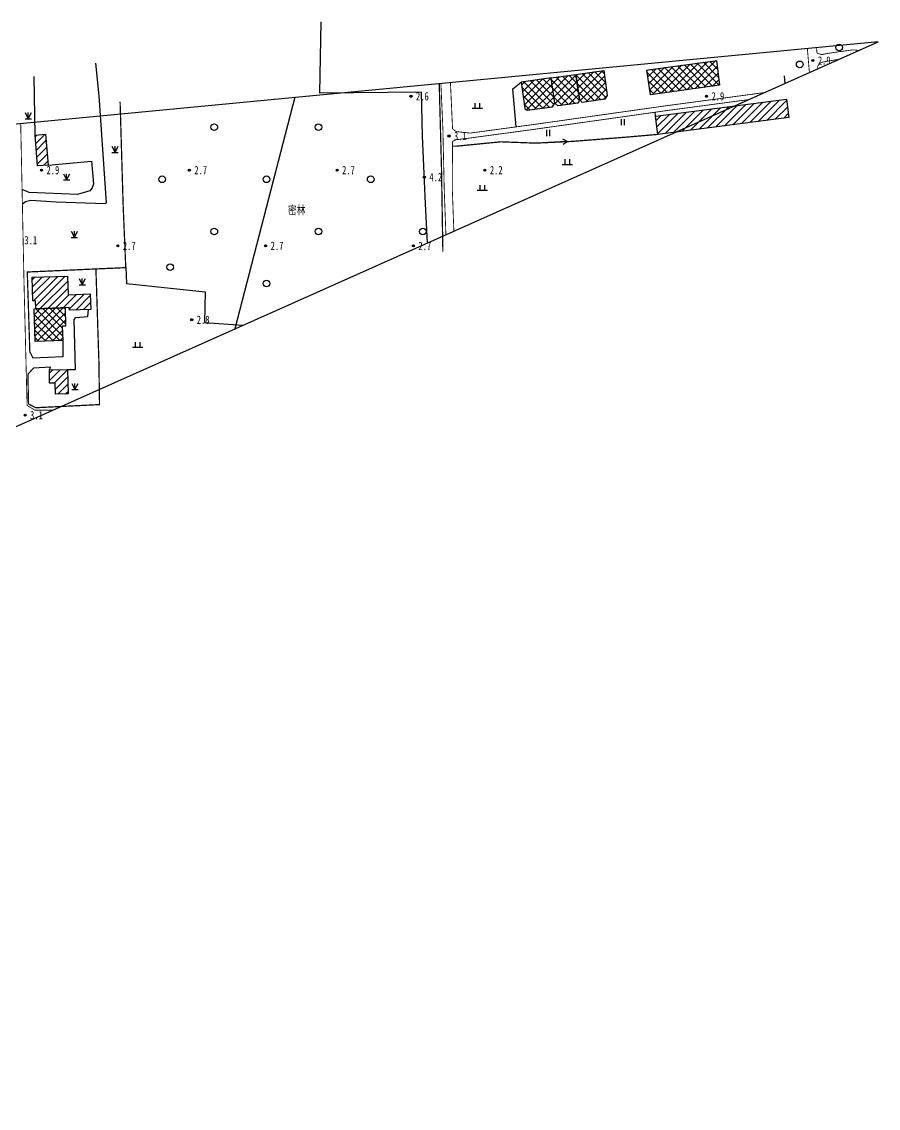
# Model space of a CAD drawing. Header units: metres. Extents: x 494039 to 619385, y 3351420 to 3402703.
# Drawn here: x 540073 to 540484, y 3374122 to 3374643 of the extents above; entities that cross this region are included whole.
import ezdxf
from ezdxf.enums import TextEntityAlignment as Align

# ---------------------------------------------------------------- set-up
doc = ezdxf.new("R2010")
doc.units = ezdxf.units.M
for name, pattern in [('2430', [0]), ('4410a', [0]), ('8522', [0]), ('9610', [0])]:
    doc.linetypes.add(name, pattern=pattern)
for name, color, linetype in [('220200', 130, 'Continuous'), ('261301', 141, 'Continuous'), ('310300', 8, 'Continuous'), ('310500', 8, 'Continuous'), ('380201', 8, '2430'), ('420500', 8, 'Continuous'), ('440100', 8, 'Continuous'), ('541000', 8, 'Continuous'), ('720100', 8, 'Continuous'), ('760202', 8, '8522'), ('810100', 8, '9610'), ('810302', 8, 'Continuous'), ('810501', 8, 'Continuous'), ('810600', 8, 'Continuous'), ('820200', 8, 'Continuous'), ('范围线', 8, 'Continuous')]:
    doc.layers.add(name, color=color, linetype=linetype)
pattern_1 = [(45, (0, 0), (-1.767766953, 1.767766953), []), (135, (0, 0), (-1.767766953, -1.767766953), [])]
pattern_2 = [(45, (0, 0), (-1.767766953, 1.767766953), [])]

# ---------------------------------------------------------------- blocks, each defined once
blk = doc.blocks.new('gu')
at = {"flags": 128}
for points in [[(3.75, 0), (-3.75, 0)], [(2.71, -0.6), (3.75, 0), (3.75, 0), (2.71, 0.6)]]:
    blk.add_lwpolyline(points, dxfattribs=at)
blk = doc.blocks.new('p_point')
for radius in [0.25, 0.2, 0.15, 0.1, 0.05]:
    blk.add_circle((0, 0), radius)
blk.add_point((0, 0))
blk = doc.blocks.new('vm')
at = {"linetype": 'Continuous'}
for p, q in [((1.25, 0), (-1.25, 0)), ((-0.5, 0), (-0.5, 1.3)), ((0.5, 1.3), (0.5, 0))]:
    blk.add_line(p, q, dxfattribs=at)
blk = doc.blocks.new('v1')
blk.add_circle((0, 0), 0.8)
blk = doc.blocks.new('ve')
at = {"color": 0, "linetype": 'Continuous'}
for p, q in [((-0.4, 1.5), (-0.4, 0)), ((0.4, 0), (0.4, 1.5))]:
    blk.add_line(p, q, dxfattribs=at)
blk = doc.blocks.new('gc124')
for p, q in [((-0.75, 1.5), (0, 0)), ((-0.75, 0), (0.75, 0)), ((0, 0), (0, 1.5)), ((0, 0), (0.75, 1.5))]:
    blk.add_line(p, q)
blk = doc.blocks.new('1-3&1-4')
at = {"layer": '310300', "linetype": 'Continuous'}
h = blk.add_hatch(dxfattribs=at)
h.set_pattern_fill('ANSI31', color=8, scale=20, style=0)
h.set_pattern_definition(pattern_2)
h.paths.add_polyline_path([(540440.0184, 3374606.0034), (540441.1473, 3374597.2542), (540378.3739, 3374589.1544), (540377.245, 3374597.9036)])
h = blk.add_hatch(dxfattribs=at)
h.set_pattern_fill('ANSI31', color=8, scale=20, style=0)
h.set_pattern_definition(pattern_2)
h.paths.add_polyline_path([(540085.9652, 3374574.4775), (540080.9665, 3374574.0553), (540079.7239, 3374588.7669), (540084.7227, 3374589.1891)])
h = blk.add_hatch(dxfattribs=at)
h.set_pattern_fill('ANSI31', color=8, scale=20, style=0)
h.set_pattern_definition(pattern_2)
h.paths.add_polyline_path([(540080.0887, 3374505.5266), (540079.9501, 3374509.4245), (540078.6866, 3374509.3796), (540078.2869, 3374520.6186), (540095.3648, 3374521.2259), (540095.6828, 3374512.2846), (540106.1519, 3374512.6569), (540106.4176, 3374505.1867), (540096.1894, 3374504.823), (540096.1441, 3374506.0976)])
h = blk.add_hatch(dxfattribs=at)
h.set_pattern_fill('ANSI31', color=8, scale=20, style=0)
h.set_pattern_definition(pattern_2)
h.paths.add_polyline_path([(540095.5623, 3374464.7699), (540089.5503, 3374464.6584), (540089.4541, 3374469.8467), (540086.7414, 3374469.7964), (540086.622, 3374476.2352), (540095.3466, 3374476.397)])
at = {"layer": '310500', "linetype": 'Continuous'}
h = blk.add_hatch(dxfattribs=at)
h.set_pattern_fill('ANSI37', color=8, scale=20, style=0)
h.set_pattern_definition(pattern_1)
h.paths.add_polyline_path([(540406.529, 3374624.5745), (540407.9632, 3374612.7208), (540374.7708, 3374608.1613), (540373.1461, 3374619.9889), (540373.7222, 3374620.068), (540405.8735, 3374624.4844)])
h = blk.add_hatch(dxfattribs=at)
h.set_pattern_fill('ANSI37', color=8, scale=20, style=0)
h.set_pattern_definition(pattern_1)
h.paths.add_polyline_path([(540340.7574, 3374605.8123), (540340.091, 3374604.1802), (540330.3337, 3374602.8011), (540328.9837, 3374604.0993), (540327.2712, 3374616.2151), (540339.0517, 3374617.8802)])
h = blk.add_hatch(dxfattribs=at)
h.set_pattern_fill('ANSI37', color=8, scale=20, style=0)
h.set_pattern_definition(pattern_1)
h.paths.add_polyline_path([(540352.4034, 3374619.7673), (540354.0979, 3374607.7787), (540352.9799, 3374606.0019), (540342.0817, 3374604.4616), (540340.7574, 3374605.8123), (540339.0517, 3374617.8802)])
h = blk.add_hatch(dxfattribs=at)
h.set_pattern_fill('ANSI37', color=8, scale=20, style=0)
h.set_pattern_definition(pattern_1)
h.paths.add_polyline_path([(540312.8369, 3374614.175), (540314.6097, 3374601.6324), (540315.6363, 3374600.7238), (540327.8421, 3374602.4489), (540328.9837, 3374604.0993), (540327.2712, 3374616.2151)])
h = blk.add_hatch(dxfattribs=at)
h.set_pattern_fill('ANSI37', color=8, scale=20, style=0)
h.set_pattern_definition(pattern_1)
h.paths.add_polyline_path([(540094.1049, 3374506.0251), (540094.4167, 3374497.2578), (540092.8176, 3374497.2009), (540093.0644, 3374490.2619), (540079.8644, 3374489.7925), (540079.3058, 3374505.4988)])
at = {"layer": '220200', "color": 141, "linetype": 'Continuous', "const_width": 0.6, "elevation": 1.7205, "flags": 128}
blk.add_lwpolyline([(540281.7613, 3374583.4987), (540303.084, 3374585.5982), (540319.821, 3374584.9704), (540337.6353, 3374585.82), (540363.6988, 3374587.8777), (540378.3739, 3374589.1544)], dxfattribs=at)
at = {"layer": '310300', "color": 8, "linetype": 'Continuous', "flags": 128}
for points, elevation in [([(540440.0184, 3374606.0034), (540441.1473, 3374597.2542), (540378.3739, 3374589.1544), (540377.245, 3374597.9036)], 6.2484), ([(540085.9652, 3374574.4775), (540080.9665, 3374574.0553), (540079.7239, 3374588.7669), (540084.7227, 3374589.1891)], 4.8146), ([(540080.0887, 3374505.5266), (540079.9501, 3374509.4245), (540078.6866, 3374509.3796), (540078.2869, 3374520.6186), (540095.3648, 3374521.2259), (540095.6828, 3374512.2846), (540106.1519, 3374512.6569), (540106.4176, 3374505.1867), (540096.1894, 3374504.823), (540096.1441, 3374506.0976)], 7.253), ([(540095.5623, 3374464.7699), (540089.5503, 3374464.6584), (540089.4541, 3374469.8467), (540086.7414, 3374469.7964), (540086.622, 3374476.2352), (540095.3466, 3374476.397)], 5.9961)]:
    blk.add_lwpolyline(points, close=True, dxfattribs=dict(at, elevation=elevation))
at = {"layer": '310500', "color": 8, "linetype": 'Continuous', "flags": 128}
for points, elevation in [([(540406.529, 3374624.5745), (540407.9632, 3374612.7208), (540374.7708, 3374608.1613), (540373.1461, 3374619.9889), (540373.7222, 3374620.068), (540405.8735, 3374624.4844)], 16.7), ([(540340.7574, 3374605.8123), (540340.091, 3374604.1802), (540330.3337, 3374602.8011), (540328.9837, 3374604.0993), (540327.2712, 3374616.2151), (540339.0517, 3374617.8802)], 16.5071), ([(540352.4034, 3374619.7673), (540354.0979, 3374607.7787), (540352.9799, 3374606.0019), (540342.0817, 3374604.4616), (540340.7574, 3374605.8123), (540339.0517, 3374617.8802)], 16.5071), ([(540312.8369, 3374614.175), (540314.6097, 3374601.6324), (540315.6363, 3374600.7238), (540327.8421, 3374602.4489), (540328.9837, 3374604.0993), (540327.2712, 3374616.2151)], 16.5071), ([(540094.1049, 3374506.0251), (540094.4167, 3374497.2578), (540092.8176, 3374497.2009), (540093.0644, 3374490.2619), (540079.8644, 3374489.7925), (540079.3058, 3374505.4988)], 16.6924)]:
    blk.add_lwpolyline(points, close=True, dxfattribs=dict(at, elevation=elevation))
at = {"layer": '380201', "color": 8, "linetype": '2430', "const_width": 0.6, "elevation": 4.1563, "flags": 128}
blk.add_lwpolyline([(540275.2884, 3374532.9825), (540274.6237, 3374573.1437), (540273.5432, 3374613.6011)], dxfattribs=at)
at = {"layer": '380201', "color": 8, "linetype": '2430', "const_width": 0.6, "flags": 128}
for points in [[(540108.9251, 3374524.6386), (540123.2399, 3374525.2638), (540121.9755, 3374555.3412), (540120.5151, 3374604.8036)], [(540079.1154, 3374477.2558), (540076.3165, 3374474.1566), (540076.5948, 3374459.9135), (540080.0667, 3374458.0888), (540110.6567, 3374459.6011), (540110.3506, 3374480.3678), (540108.9251, 3374524.6386), (540076.0201, 3374523.1623), (540077.2395, 3374484.9251), (540078.7565, 3374481.9187)]]:
    blk.add_lwpolyline(points, dxfattribs=at)
at = {"layer": '420500', "color": 8, "linetype": 'Continuous', "const_width": 0.4, "flags": 128}
for points in [[(540450.0572, 3374630.3835), (540451.0331, 3374618.8724)], [(540454.5089, 3374630.8063), (540454.6583, 3374628.116)], [(540455.0016, 3374621.9338), (540455.0715, 3374620.6747)], [(540274.3354, 3374613.677), (540275.3013, 3374591.6277), (540275.9432, 3374562.8104), (540276.7484, 3374541.0886)], [(540278.9189, 3374614.1161), (540279.9285, 3374591.8966)], [(540072.8658, 3374594.3786), (540074.4528, 3374517.8108), (540075.8983, 3374460.0269), (540075.9534, 3374459.1327)], [(540279.9058, 3374585.8187), (540279.8202, 3374562.875), (540280.5647, 3374542.7918)], [(540075.9534, 3374459.1327), (540079.7365, 3374456.9059), (540088.2307, 3374456.9526)]]:
    blk.add_lwpolyline(points, dxfattribs=at)
at = {"layer": '440100', "color": 8, "linetype": '4410a', "const_width": 0.4, "flags": 128}
for points in [[(540454.6583, 3374628.116), (540456.906, 3374627.4099), (540458.9389, 3374627.815), (540464.8184, 3374628.7487), (540472.0299, 3374629.6749), (540474.6848, 3374629.4282)], [(540279.9285, 3374591.8966), (540281.6974, 3374590.4851), (540288.392, 3374589.7907), (540317.491, 3374593.7109), (540382.0834, 3374602.8503), (540429.3146, 3374609.1793)]]:
    blk.add_lwpolyline(points, dxfattribs=at)
at = {"layer": '440100', "color": 8, "linetype": 'Continuous', "const_width": 0.4, "flags": 128}
for points in [[(540455.0016, 3374621.9338), (540456.7046, 3374623.6747), (540459.5774, 3374624.2471), (540465.0084, 3374625.1096)], [(540279.9058, 3374585.8187), (540281.644, 3374586.6013), (540288.4278, 3374587.4472), (540317.8094, 3374591.4054), (540382.401, 3374600.5447), (540421.7958, 3374605.8237)]]:
    blk.add_lwpolyline(points, dxfattribs=at)
at = {"layer": '541000', "color": 8, "linetype": 'Continuous'}
blk.add_line((540204.339, 3374606.9722), (540175.5937, 3374495.943), dxfattribs=at)
at = {"layer": '760202', "color": 8, "linetype": '8522', "flags": 128}
blk.add_lwpolyline([(540267.9695, 3374537.1705), (540266.9926, 3374555.8559), (540265.4555, 3374588.4116)], dxfattribs=at)
at = {"layer": '810100', "color": 8, "linetype": '9610', "flags": 128}
for points in [[(540265.4555, 3374588.4116), (540265.0666, 3374609.3327), (540216.2337, 3374608.8447), (540216.9974, 3374643.1769)], [(540310.4528, 3374592.7627), (540308.8648, 3374611.0753), (540312.8369, 3374614.175)], [(540123.2399, 3374525.2638), (540123.6576, 3374517.63), (540161.2628, 3374513.6499), (540160.9717, 3374498.9272), (540179.3579, 3374497.6229)]]:
    blk.add_lwpolyline(points, dxfattribs=at)
for points, elevation in [([(540073.6636, 3374555.8888), (540075.2317, 3374557.0255), (540077.7523, 3374557.6185), (540089.8264, 3374556.7399), (540113.4346, 3374555.9461), (540114.0767, 3374556.3057), (540110.4234, 3374607.5701), (540108.8691, 3374623.2994)], 2.7211), ([(540438.9305, 3374617.2924), (540439.1851, 3374613.5846)], 3.1658), ([(540079.7239, 3374588.7669), (540079.3356, 3374616.9466)], 2.7211), ([(540377.245, 3374597.9036), (540377.0381, 3374599.7859)], 2.776), ([(540281.7613, 3374583.4987), (540279.8966, 3374583.3469)], 1.7773), ([(540085.9652, 3374574.4775), (540106.8399, 3374576.3231), (540107.717, 3374565.4625), (540107.2016, 3374563.5464), (540105.9854, 3374562.0318), (540100.0989, 3374560.2828), (540076.8737, 3374561.3662), (540073.5228, 3374562.6832)], 2.7211), ([(540095.3466, 3374476.397), (540099.2011, 3374476.4651), (540098.5177, 3374500.3273), (540099.3327, 3374501.4123), (540105.1237, 3374501.8778), (540105.3041, 3374505.1471)], 2.8929), ([(540093.0644, 3374490.2619), (540093.1042, 3374482.5758), (540078.7565, 3374481.9187)], 2.8929), ([(540079.1154, 3374477.2558), (540086.9266, 3374477.6855), (540086.622, 3374476.2352)], 2.8929)]:
    blk.add_lwpolyline(points, dxfattribs=dict(at, elevation=elevation))
at = {"layer": '范围线', "color": 8}
blk.add_lwpolyline([(535819.6419, 3373601.2022), (537627.1126, 3373688.2437), (538787.7298, 3373876.5354), (540484.0612, 3374633.6129), (539516.8326, 3374541.113), (537774.5038, 3374098.173), (535819.6419, 3373601.2022)], dxfattribs=at)
at = {"layer": '261301', "color": 141, "linetype": 'Continuous', "xscale": 2, "yscale": 2, "rotation": 2.733008682774027}
blk.add_blockref('gu', (540327.4598, 3374585.3347, 1.7205), dxfattribs=at)
at = {"layer": '720100', "color": 8, "linetype": 'Continuous', "xscale": 2, "yscale": 2, "zscale": 2}
for p in [(540452.6892, 3374624.5694, 2.8917), (540259.9917, 3374607.4351, 2.6477), (540401.7013, 3374607.4354, 2.8762), (540278.2153, 3374588.4013, 3.099), (540082.8524, 3374572.0331, 2.9004), (540153.7071, 3374572.0332, 2.6563), (540224.5643, 3374572.0076, 2.6739), (540295.4191, 3374572.0077, 2.1786), (540266.3935, 3374568.6661, 4.2494), (540119.4444, 3374535.7142, 2.6957), (540190.2992, 3374535.7144, 2.6706), (540261.1563, 3374535.6888, 2.6581), (540154.8718, 3374500.2869, 2.8235), (540074.969, 3374454.5285, 3.1242)]:
    blk.add_blockref('p_point', p, dxfattribs=at)
at = {"layer": '810302', "color": 8, "linetype": 'Continuous', "xscale": 2, "yscale": 2}
for p in [(540291.8373, 3374601.5377, 2.9144), (540334.994, 3374574.6275, 2.9144), (540294.1901, 3374562.2329, 2.9144), (540128.9251, 3374486.9133)]:
    blk.add_blockref('vm', p, dxfattribs=at)
at = {"layer": '810501', "color": 8, "linetype": 'Continuous', "xscale": 2, "yscale": 2}
for p in [(540465.3541, 3374630.7841, 2.776), (540446.4021, 3374622.7446, 2.776), (540165.6905, 3374592.6229), (540215.6905, 3374592.6229), (540140.6905, 3374567.6229), (540190.6905, 3374567.6229), (540240.6905, 3374567.6229), (540165.6905, 3374542.6229), (540215.6905, 3374542.6229), (540265.6905, 3374542.6229), (540144.5573, 3374525.5287), (540190.6905, 3374517.6229)]:
    blk.add_blockref('v1', p, dxfattribs=at)
at = {"layer": '810600', "color": 8, "linetype": 'Continuous', "xscale": 2, "yscale": 2}
for p in [(540361.645, 3374593.5133, 2.776), (540325.792, 3374588.3469, 2.776)]:
    blk.add_blockref('ve', p, dxfattribs=at)
at = {"layer": '820200', "color": 8, "linetype": 'Continuous', "xscale": 2, "yscale": 2}
for p in [(540076.4659, 3374596.5795, 2.7211), (540118.1235, 3374580.5324, 2.7211), (540094.8421, 3374567.2949, 2.7211), (540098.6308, 3374539.7134, 2.7211), (540102.365, 3374517.0358, 2.8929), (540098.8775, 3374466.7577, 2.8929)]:
    blk.add_blockref('gc124', p, dxfattribs=at)
at = {"color": 8, "linetype": 'Continuous', "width": 0.75}
blk.add_text('密林', height=4, dxfattribs=at).set_placement((540205.2067, 3374552.9939), align=Align.MIDDLE)
at = {"layer": '720100', "color": 8, "width": 0.75}
for s, p in [('2.9', (540455.0892, 3374624.5694, 2.8917)), ('2.6', (540262.3917, 3374607.4351, 2.6477)), ('2.9', (540404.1013, 3374607.4354, 2.8762)), ('3.1', (540280.6153, 3374588.4013, 3.099)), ('2.9', (540085.2524, 3374572.0331, 2.9004)), ('2.7', (540156.1071, 3374572.0332, 2.6563)), ('2.7', (540226.9643, 3374572.0076, 2.6739)), ('4.2', (540268.7935, 3374568.6661, 4.2494)), ('2.2', (540297.8191, 3374572.0077, 2.1786)), ('3.1', (540074.6428, 3374538.4355, 3.0699)), ('2.7', (540121.8444, 3374535.7142, 2.6957)), ('2.7', (540192.6992, 3374535.7144, 2.6706)), ('2.7', (540263.5563, 3374535.6888, 2.6581)), ('2.8', (540157.2718, 3374500.2869, 2.8235)), ('3.1', (540077.369, 3374454.5285, 3.1242))]:
    blk.add_text(s, height=4, dxfattribs=at).set_placement(p, align=Align.MIDDLE_LEFT)

msp = doc.modelspace()

# ---------------------------------------------------------------- block references
msp.add_blockref('1-3&1-4', (0, 0))

doc.saveas('drawing.dxf')
